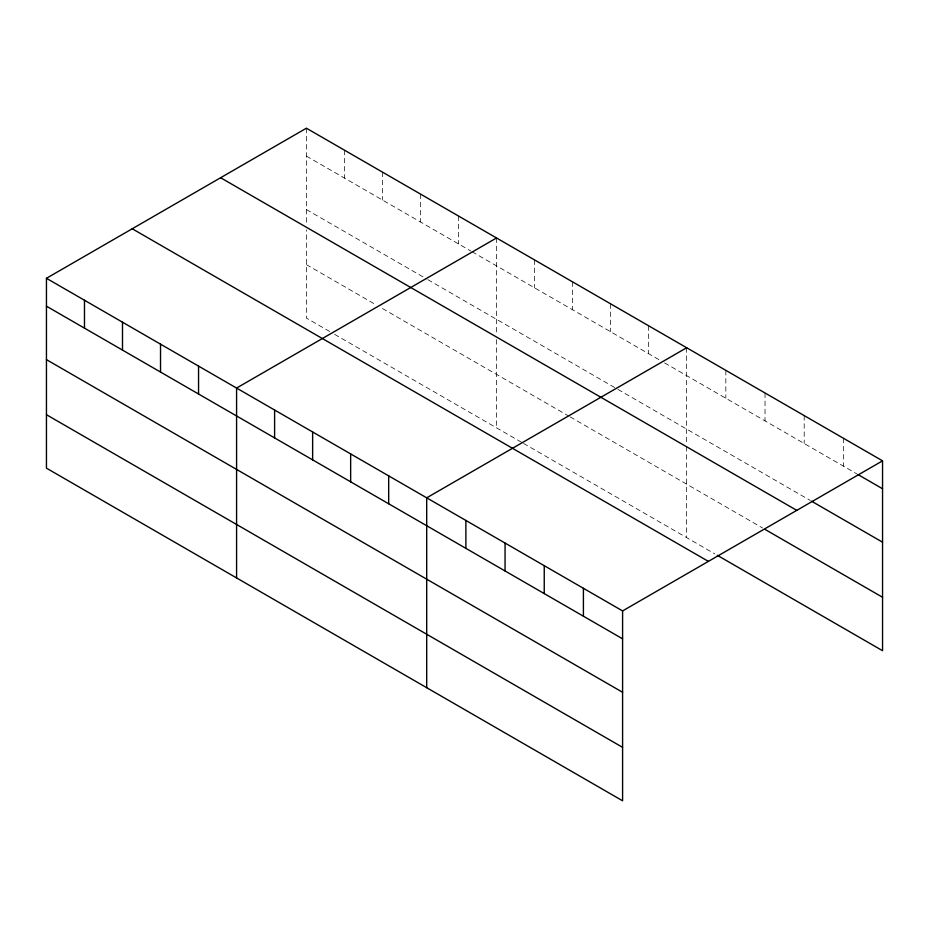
<?xml version="1.0" encoding="UTF-8"?>
<svg xmlns="http://www.w3.org/2000/svg" width="929" height="929" viewBox="0 0 929 929"><rect width="100%" height="100%" fill="white"/><g stroke="black" fill="none" stroke-linecap="round" stroke-linejoin="round"><path stroke-width="0.7" stroke-dasharray="4.64 3.48" d="M306.407 128.202L306.407 224.052M306.407 156.107L470.771 251.004M472.002 251.713L659.671 360.069M664.583 362.902L856.84 473.895M306.407 209.559L426.62 278.955M427.839 279.664L616.74 388.728M617.971 389.437L810.32 500.487M306.407 264.626L376.326 304.991M382.458 308.533L568.908 416.18M570.127 416.889L762.57 527.986M329.714 331.525L306.407 318.078L306.407 229.846M334.614 334.359L522.295 442.715M523.515 443.423L714.819 553.87M843.369 438.221L843.369 466.126M804.189 415.6L804.189 443.505M765.02 392.979L765.02 420.883M725.839 370.369L725.839 398.262M686.659 347.748L686.659 445.037M686.659 446.489L686.659 537.612M648.639 325.789L648.639 353.694M610.608 303.841L610.608 331.734M572.589 281.882L572.589 309.787M534.558 259.934L534.558 287.827M496.527 237.975L496.527 333.813M496.527 339.619L496.527 427.839M458.508 216.027L458.508 243.921M420.477 194.068L420.477 221.973M382.458 172.109L382.458 200.014M344.427 150.161L344.427 178.066"/><path stroke-width="1.39" d="M46.45 278.294L622.593 610.922L622.593 800.798L46.45 468.158L46.45 278.294L306.407 128.202L882.55 460.842L882.55 650.706L717.269 555.287M496.527 237.975L236.581 388.055L236.581 577.931M686.659 347.748L426.701 497.828L426.701 687.692M622.593 610.922L882.55 460.842M858.059 474.603L882.55 488.747M811.54 501.195L882.55 542.188M220.614 177.729L796.768 510.369M765.02 529.402L882.55 597.266M132.232 228.766L708.386 561.395M46.45 306.187L622.593 638.827M46.45 359.639L622.593 692.279M46.45 414.706L622.593 747.346M583.412 588.301L583.412 616.206M544.243 565.691L544.243 593.585M505.062 543.07L505.062 570.963M465.882 520.449L465.882 548.342M388.682 475.88L388.682 503.773M350.651 453.921L350.651 481.826M312.632 431.962L312.632 459.867M274.601 410.014L274.601 437.907M198.551 366.107L198.551 394.001M160.531 344.148L160.531 372.053M122.5 322.2L122.5 350.094M84.481 300.241L84.481 328.146"/></g></svg>
